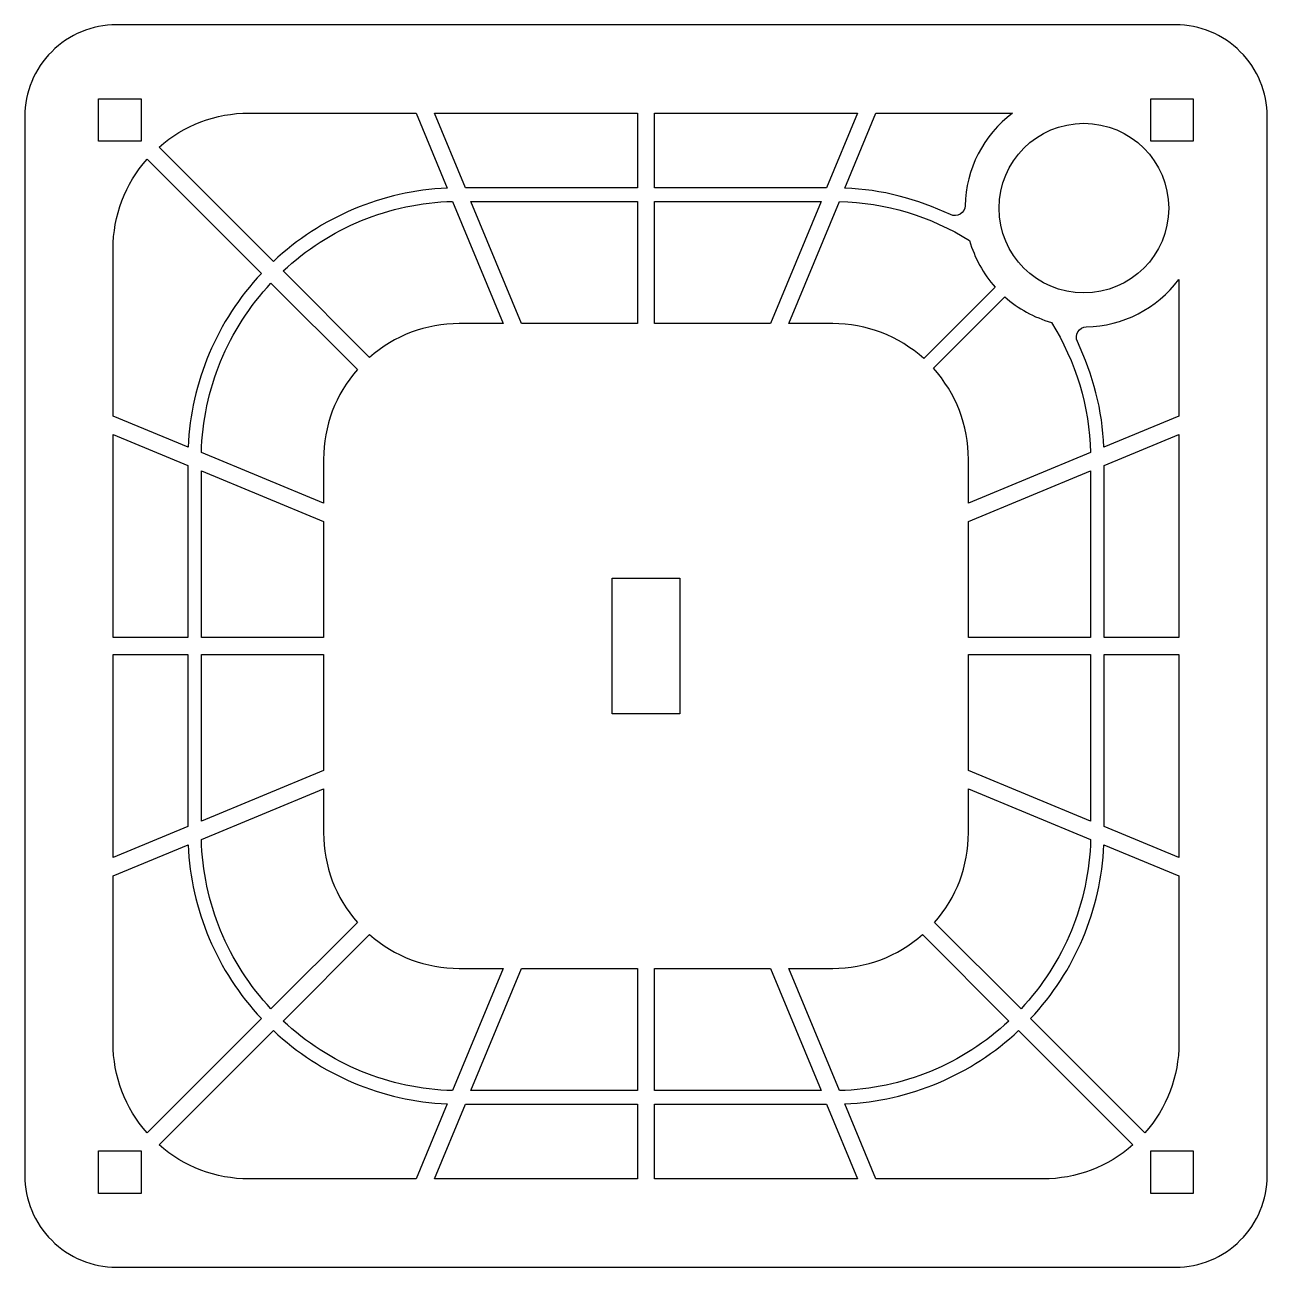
# Model space of a CAD drawing. Extents: x -14 to 170, y -14 to 170.
import ezdxf

# ---------------------------------------------------------------- set-up
doc = ezdxf.new("R2010")
doc.units = 0
doc.layers.get('0').update_dxf_attribs({"linetype": 'CONTINUOUS'})

msp = doc.modelspace()

# ---------------------------------------------------------------- linework, layer by layer
for points in [[(0, -13.5), (156, -13.5, 0.414214), (169.5, 0), (169.5, 156, 0.414214), (156, 169.5), (0, 169.5, 0.414214), (-13.5, 156), (-13.5, 0, 0.414214)], [(44.13, 156.5), (48.7, 145.46, 0.179191), (23.11, 134.65), (6.27, 151.5, -0.182708), (19.5, 156.5)], [(122.85, 141.54, 0.101303), (107.3, 145.46), (111.87, 156.5), (132, 156.5, 0.230639), (125, 142.86, -0.54596)], [(4.5, 149.73), (21.35, 132.89, 0.179191), (10.54, 107.3), (-0.5, 111.87), (-0.5, 136.5, -0.182708)], [(24.53, 133.24, -0.18371), (49.52, 143.49), (56.97, 125.5), (50.5, 125.5, 0.182708), (37.27, 120.5)], [(118.92, 120.33, 0.185944), (105.5, 125.5), (99.03, 125.5), (106.48, 143.49, -0.134238), (125.67, 137.71, 0.113153), (129.44, 130.85)], [(142.86, 125, 0.230639), (156.5, 132), (156.5, 111.87), (145.46, 107.3, 0.101303), (141.54, 122.85, -0.54596)], [(12.51, 106.48, -0.18371), (22.76, 131.47), (35.5, 118.73, 0.182708), (30.5, 105.5), (30.5, 99.03)], [(120.33, 118.92), (130.85, 129.44, 0.113153), (137.71, 125.67, -0.134238), (143.49, 106.48), (125.5, 99.03), (125.5, 105.5, 0.185944)], [(12.51, 49.52), (30.5, 56.97), (30.5, 50.5, 0.182708), (35.5, 37.27), (22.76, 24.53, -0.18371)], [(133.24, 24.53), (120.5, 37.27, 0.182708), (125.5, 50.5), (125.5, 56.97), (143.49, 49.52, -0.18371)], [(4.5, 6.27, -0.182708), (-0.5, 19.5), (-0.5, 44.13), (10.54, 48.7, 0.179191), (21.35, 23.11)], [(151.5, 6.27), (134.65, 23.11, 0.179191), (145.46, 48.7), (156.5, 44.13), (156.5, 19.5, -0.182708)], [(24.53, 22.76), (37.27, 35.5, 0.182708), (50.5, 30.5), (56.97, 30.5), (49.52, 12.51, -0.18371)], [(106.48, 12.51), (99.03, 30.5), (105.5, 30.5, 0.182708), (118.73, 35.5), (131.47, 22.76, -0.18371)], [(6.27, 4.5), (23.11, 21.35, 0.179191), (48.7, 10.54), (44.13, -0.5), (19.5, -0.5, -0.182708)], [(149.73, 4.5, -0.182708), (136.5, -0.5), (111.87, -0.5), (107.3, 10.54, 0.179191), (132.89, 21.35)]]:
    msp.add_lwpolyline(points, format="xyb", close=True)
for points in [[(3.62, 158.62), (3.62, 152.38), (-2.63, 152.38), (-2.63, 158.62)], [(152.38, 152.38), (152.38, 158.62), (158.62, 158.62), (158.62, 152.38)], [(76.75, 156.5), (76.75, 145.5), (51.39, 145.5), (46.84, 156.5)], [(109.16, 156.5), (104.61, 145.5), (79.25, 145.5), (79.25, 156.5)], [(52.22, 143.5), (76.75, 143.5), (76.75, 125.5), (59.68, 125.5)], [(79.25, 143.5), (103.78, 143.5), (96.32, 125.5), (79.25, 125.5)], [(-0.5, 109.16), (10.5, 104.61), (10.5, 79.25), (-0.5, 79.25)], [(156.5, 79.25), (145.5, 79.25), (145.5, 104.61), (156.5, 109.16)], [(12.5, 103.78), (30.5, 96.32), (30.5, 79.25), (12.5, 79.25)], [(143.5, 103.78), (143.5, 79.25), (125.5, 79.25), (125.5, 96.32)], [(83, 88), (83, 68), (73, 68), (73, 88)], [(-0.5, 76.75), (10.5, 76.75), (10.5, 51.39), (-0.5, 46.84)], [(12.5, 76.75), (30.5, 76.75), (30.5, 59.68), (12.5, 52.22)], [(143.5, 76.75), (143.5, 52.22), (125.5, 59.68), (125.5, 76.75)], [(156.5, 46.84), (145.5, 51.39), (145.5, 76.75), (156.5, 76.75)], [(52.22, 12.5), (59.68, 30.5), (76.75, 30.5), (76.75, 12.5)], [(79.25, 12.5), (79.25, 30.5), (96.32, 30.5), (103.78, 12.5)], [(46.84, -0.5), (51.39, 10.5), (76.75, 10.5), (76.75, -0.5)], [(79.25, -0.5), (79.25, 10.5), (104.61, 10.5), (109.16, -0.5)], [(3.62, 3.62), (3.62, -2.63), (-2.63, -2.63), (-2.63, 3.62)], [(158.62, 3.62), (158.62, -2.63), (152.38, -2.63), (152.38, 3.62)]]:
    msp.add_lwpolyline(points, close=True)
msp.add_circle((142.5, 142.5), 12.5)

doc.saveas('drawing.dxf')
